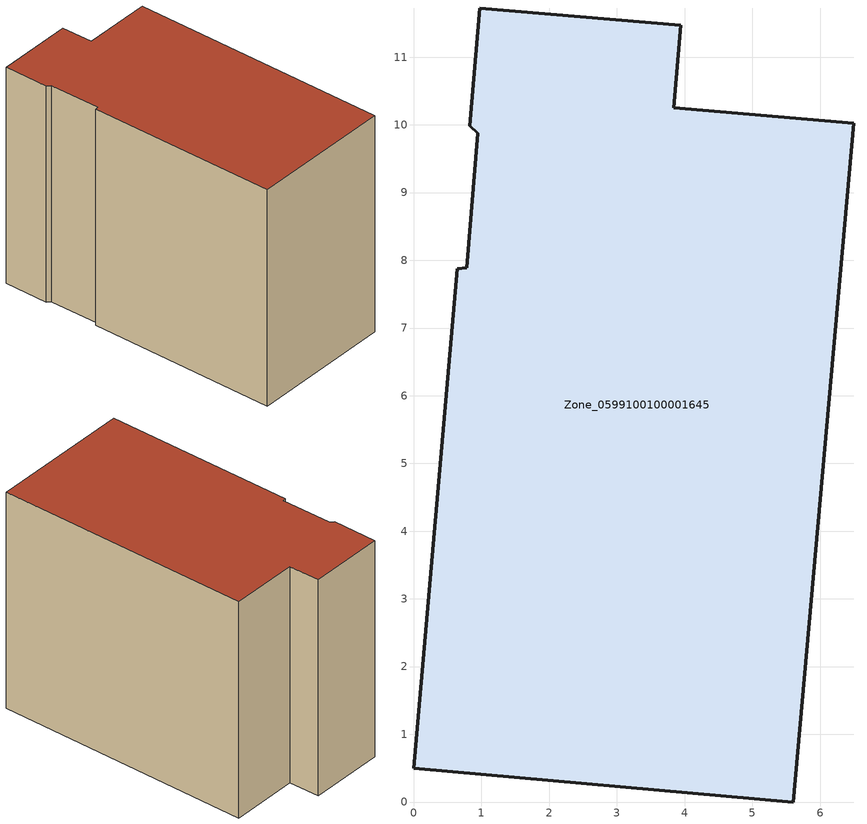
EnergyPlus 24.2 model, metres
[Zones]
Zone_0599100100001645
 floor ground (C_G): 5.6,0 0,0.5 0.64,7.88 0.78,7.89 0.94,9.88 0.82,9.99 0.98,11.73 3.94,11.47 3.84,10.26 6.5,10.03 z0
 wall outside (C_F): 3.84,10.26 3.94,11.47 0.98,11.73 0.82,9.99 0.94,9.88 0.78,7.89 0.64,7.88 0,0.5 5.6,0 6.5,10.03 3.84,10.26 z0:8.76
 roof outside (C_R): 0.78,7.89 0.64,7.88 0,0.5 5.6,0 6.5,10.03 3.84,10.26 3.94,11.47 0.98,11.73 0.82,9.99 0.94,9.88 z8.76
[BUILDING]
Pand.0599100100001645: North Axis=0; Terrain=City; Loads Convergence Tolerance Value=0.04; Temperature Convergence Tolerance Value=0.4; Solar Distribution=FullExterior; Maximum Number of Warmup Days=25; Minimum Number of Warmup Days=1
[Site:Location]
Rotterdam.The.Hague.AP_ZH_NLD Design_Conditions: Latitude=51.96; Longitude=4.45; Time Zone=1; Elevation=-4.5
[SITE:GROUNDTEMPERATURE:BUILDINGSURFACE]
18, 18, 18, 18, 18, 18, 18, 18, 18, 18, 18, 18
[MATERIAL] Thermal Absorptance=0.9; Solar Absorptance=0.7; Visible Absorptance=0.7
Name | Roughness | Thickness | Conductivity | Density | Specific Heat
G.TC.2006-2014 | MediumSmooth | 0.15 | 0.06 | 540 | 1210
F.TC.2006-2014 | Rough | 0.3 | 0.12 | 1920 | 840
R.TC.2006-2014 | MediumRough | 0.2 | 0.08 | 1500 | 1000
[CONSTRUCTION]
C_G: G.TC.2006-2014
C_F: F.TC.2006-2014
C_R: R.TC.2006-2014
[ZONE]
Zone_0599100100001645: Type=1; Multiplier=1; Ceiling Height=Autocalculate; Volume=Autocalculate; Floor Area=autocalculate; Part of Total Floor Area=Yes
[ZONEINFILTRATION:DESIGNFLOWRATE]
Infil_Zone_0599100100001645: Zone or ZoneList or Space or SpaceList=Zone_0599100100001645; Schedule=AlwaysOn; Design Flow Rate Calculation Method=Flow/Area; Flow Rate per Floor Area=0.0015; Constant Term Coefficient=1; Temperature Term Coefficient=0; Velocity Term Coefficient=0; Velocity Squared Term Coefficient=0
[HVACTEMPLATE:ZONE:IDEALLOADSAIRSYSTEM]
Zone_0599100100001645: Maximum Heating Supply Air Temperature=50; Minimum Cooling Supply Air Temperature=13; Maximum Heating Supply Air Humidity Ratio=0.0156; Minimum Cooling Supply Air Humidity Ratio=0.0077; Heating Limit=NoLimit; Cooling Limit=NoLimit; Dehumidification Control Type=ConstantSensibleHeatRatio; Cooling Sensible Heat Ratio=0.7; Dehumidification Setpoint=60; Humidification Control Type=None; Humidification Setpoint=30; Outdoor Air Method=None; Outdoor Air Flow Rate per Person=0.00944; Outdoor Air Flow Rate per Zone Floor Area=0; Outdoor Air Flow Rate per Zone=0; Demand Controlled Ventilation Type=None; Outdoor Air Economizer Type=NoEconomizer; Heat Recovery Type=None; Sensible Heat Recovery Effectiveness=0.7; Latent Heat Recovery Effectiveness=0.65
[ZONECONTROL:THERMOSTAT]
ThermostatControl_Zone_0599100100001645: Zone or ZoneList=Zone_0599100100001645; Control Type Schedule=DualSetpointControlType; Control 1=Thermostat_Zone_0599100100001645; Temperature Difference Between Cutout And Setpoint=0
[THERMOSTATSETPOINT:DUALSETPOINT]
Thermostat_Zone_0599100100001645: Heating Setpoint Temperature Schedule=HeatingSetpoint_Zone_0599100100001645; Cooling Setpoint Temperature Schedule=CoolingSetpoint_Zone_0599100100001645
[SCHEDULE:COMPACT]
HeatingSetpoint_Zone_0599100100001645: Through: 12/31, For: AllDays, Until: 24:00, 21
CoolingSetpoint_Zone_0599100100001645: Through: 12/31, For: AllDays, Until: 24:00, 24
DualSetpointControlType: Through: 12/31, For: AllDays, Until: 24:00, 4
AlwaysOn: Through: 12/31, For: AllDays, Until: 24:00, 1
